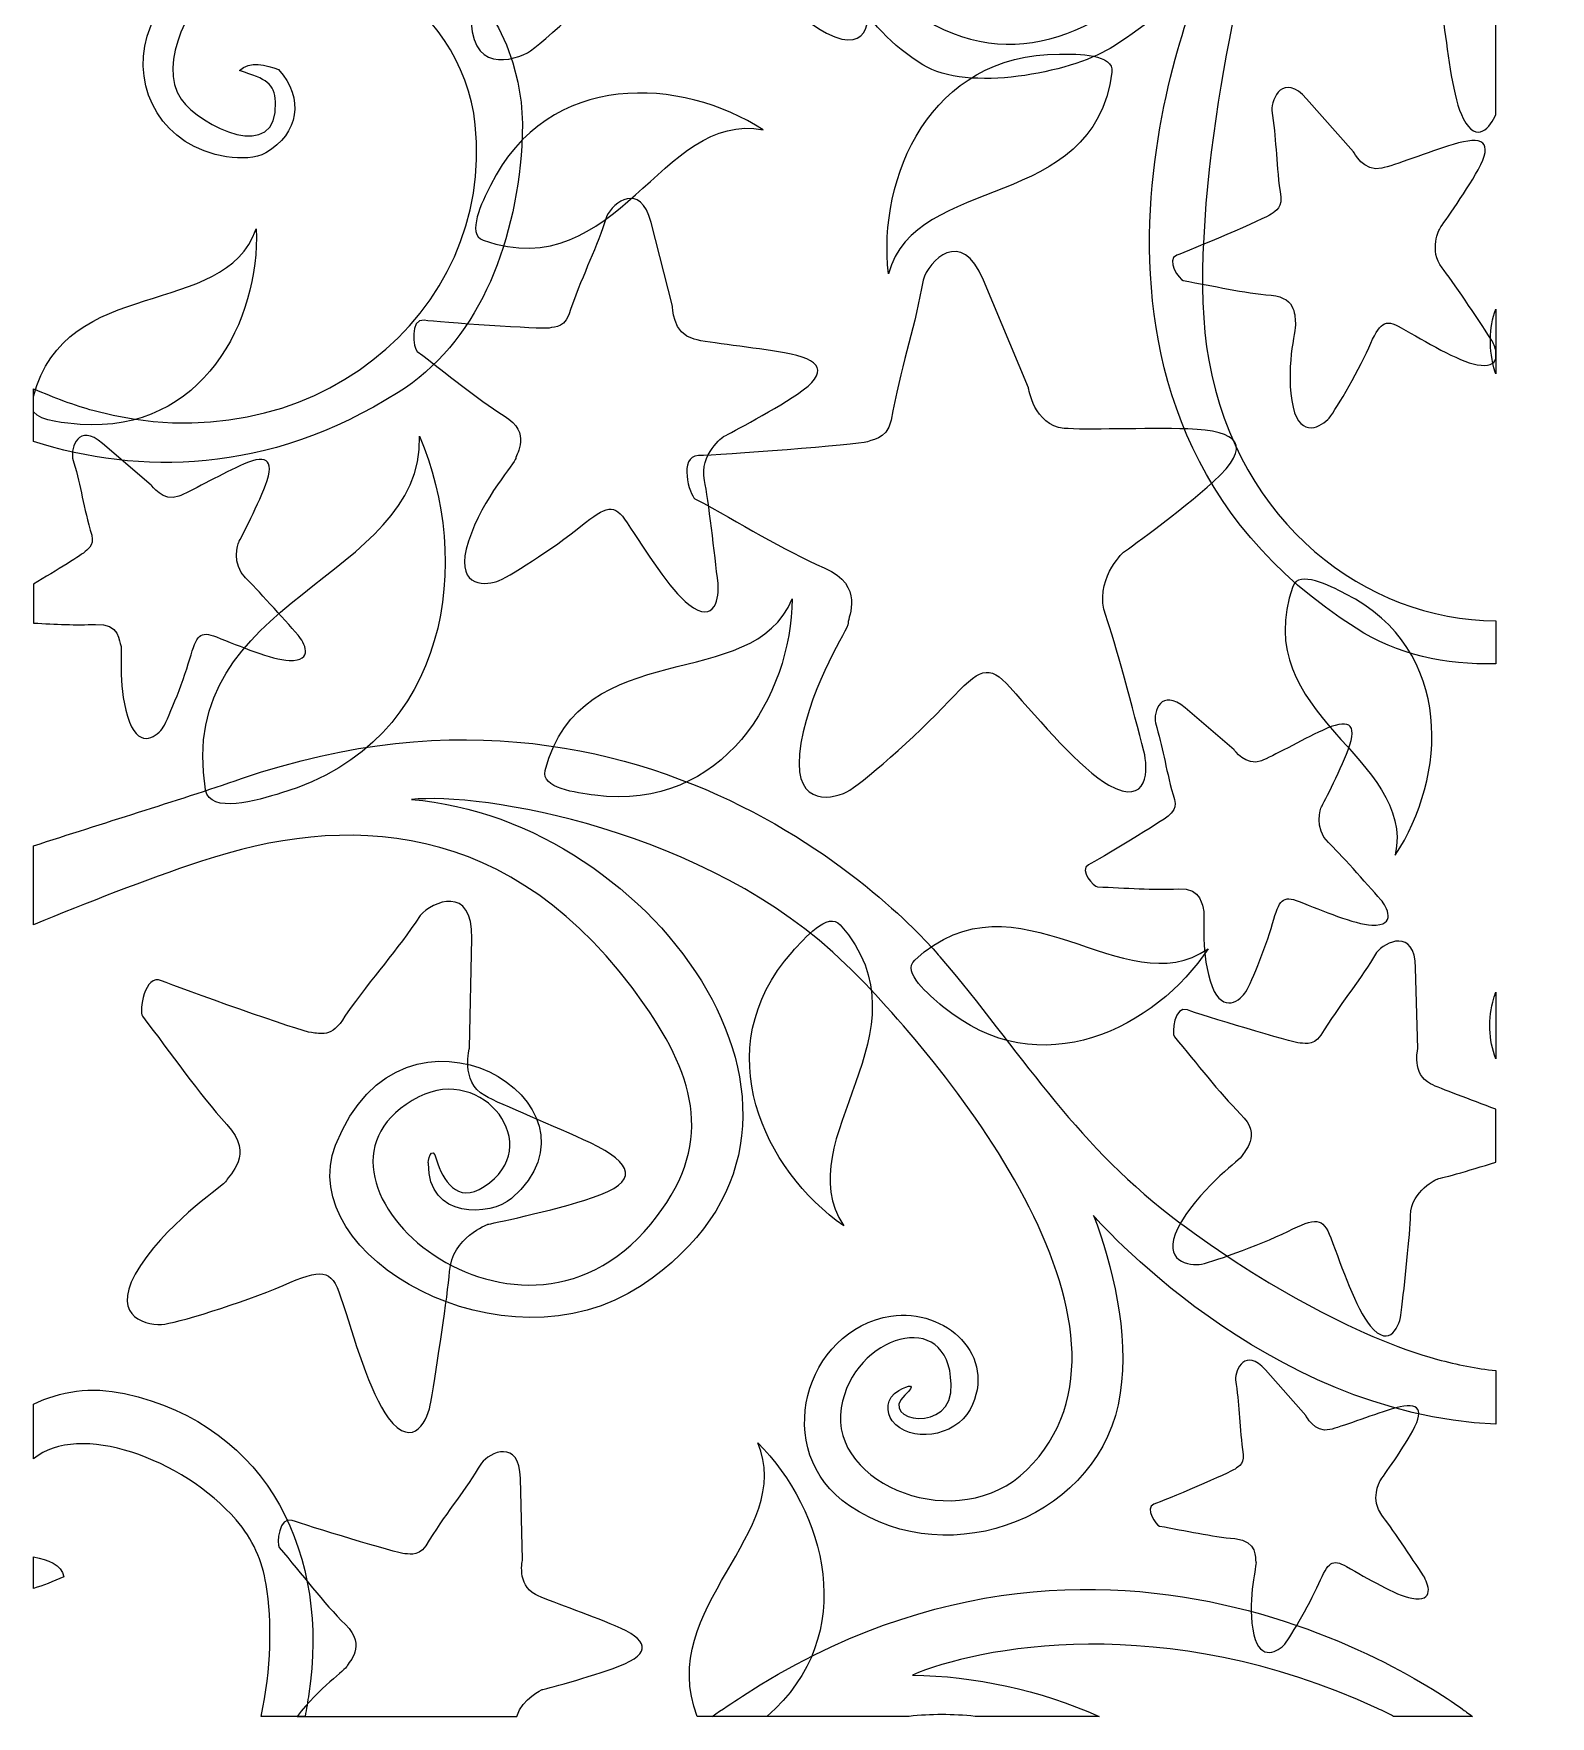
# Model space of a CAD drawing. Header units: centimetres. Extents: x -26.8 to -19, y -8.8 to 8.8.
# Drawn here: x -26.8 to -19.02, y -8.8 to -0.17 of the extents above; entities that cross this region are included whole.
import ezdxf

# ---------------------------------------------------------------- set-up
doc = ezdxf.new("R2010")
doc.units = ezdxf.units.CM
doc.header["$MEASUREMENT"] = 0
doc.layers.add('layer 1', color=7, linetype='Continuous')

msp = doc.modelspace()

# ---------------------------------------------------------------- linework, layer by layer
at = {"layer": 'layer 1', "color": 250}
for points, knots in [([(-23.73783, 8.80339), (-23.71644, 6.95179), (-22.3327, 6.26567), (-21.13373, 5.01452), (-21.13373, 5.01452), (-20.60992, 4.4679), (-20.22818, 3.68593), (-20.82278, 2.64455), (-20.82278, 2.64455), (-21.04981, 2.24693), (-21.31791, 2.00542), (-21.82498, 2.13312), (-21.82498, 2.13312), (-22.60608, 2.32982), (-22.73957, 3.62189), (-21.86783, 3.55321), (-21.86783, 3.55321), (-21.39821, 3.38095), (-21.65747, 2.76314), (-22.01792, 2.98789), (-22.01792, 2.98789), (-22.31316, 3.17197), (-21.64791, 3.4672), (-22.03294, 3.29605), (-22.03294, 3.29605), (-22.29784, 3.1783), (-22.14617, 2.90404), (-22.01216, 2.86765), (-22.01216, 2.86765), (-21.48691, 2.72501), (-21.20346, 3.78418), (-22.14446, 3.67348), (-22.14446, 3.67348), (-22.73997, 3.60342), (-22.71958, 2.37893), (-22.19831, 2.14334), (-22.19831, 2.14334), (-20.80374, 1.51309), (-20.17025, 3.0708), (-20.38533, 4.17769), (-20.38533, 4.17769), (-20.18182, 3.88811), (-19.79894, 2.97938), (-20.08134, 1.80439), (-20.08134, 1.80439), (-20.2494, 1.10515), (-21.13638, -0.60599), (-22.13502, -0.15013), (-22.13502, -0.15013), (-22.57764, 0.05192), (-22.64176, 0.73392), (-22.25597, 0.84636), (-22.25597, 0.84636), (-21.89388, 0.9519), (-21.54556, 0.56919), (-21.90391, 0.39002), (-21.90391, 0.39002), (-22.13721, 0.26285), (-22.23496, 0.65257), (-22.05753, 0.57969), (-22.05753, 0.57969), (-21.97834, 0.54717), (-21.99598, 0.58358), (-22.04935, 0.61708), (-22.04935, 0.61708), (-22.1105, 0.66579), (-22.18021, 0.62574), (-22.20358, 0.58168), (-22.20358, 0.58168), (-22.27165, 0.45335), (-22.1526, 0.28331), (-21.9894, 0.28156), (-21.9894, 0.28156), (-21.91351, 0.28074), (-21.81126, 0.32515), (-21.77775, 0.35575), (-21.77775, 0.35575), (-21.63863, 0.48276), (-21.6178, 0.65236), (-21.73286, 0.79947), (-21.73286, 0.79947), (-21.97429, 1.10817), (-22.62113, 1.02331), (-22.69197, 0.59185), (-22.69197, 0.59185), (-22.75724, 0.19429), (-22.54662, -0.14132), (-22.24068, -0.33163), (-22.24068, -0.33163), (-22.00971, -0.4753), (-21.48914, -0.37382), (-21.27849, -0.24743), (-21.27849, -0.24743), (-21.13841, -0.16339), (-20.94944, -0.00365), (-20.80943, 0.10136), (-20.80943, 0.10136), (-20.80943, 0.10136), (-21.78205, -2.10351), (-20.0177, -3.22222), (-20.0177, -3.22222), (-19.80684, -3.35592), (-19.56014, -3.41105), (-19.30135, -3.40412), (-19.30135, -3.40412), (-19.30135, -3.40412), (-19.30135, -3.1834), (-19.30135, -3.1834), (-19.30135, -3.1834), (-19.96639, -3.1811), (-20.62258, -2.68386), (-20.77334, -1.84707), (-20.77334, -1.84707), (-20.90343, -1.12503), (-20.59647, 0.21762), (-20.52431, 0.37799), (-20.52431, 0.37799), (-20.45214, 0.53835), (-20.15369, 1.03309), (-20.00936, 1.35382), (-20.00936, 1.35382), (-20.00936, 1.35382), (-19.021, 3.33646), (-20.66279, 5.01123), (-20.66279, 5.01123), (-20.96243, 5.31689), (-21.28923, 5.60386), (-21.59406, 5.91657), (-21.59406, 5.91657), (-22.59482, 6.94318), (-23.22102, 7.72771), (-23.21395, 8.80339), (-23.21395, 8.80339), (-23.21395, 8.80339), (-23.73783, 8.80339), (-23.73783, 8.80339)], [0, 0, 0, 0, 0.0285714, 0.0285714, 0.0285714, 0.0285714, 0.0571429, 0.0571429, 0.0571429, 0.0571429, 0.0857143, 0.0857143, 0.0857143, 0.0857143, 0.1142857, 0.1142857, 0.1142857, 0.1142857, 0.1428571, 0.1428571, 0.1428571, 0.1428571, 0.1714286, 0.1714286, 0.1714286, 0.1714286, 0.2, 0.2, 0.2, 0.2, 0.2285714, 0.2285714, 0.2285714, 0.2285714, 0.2571429, 0.2571429, 0.2571429, 0.2571429, 0.2857143, 0.2857143, 0.2857143, 0.2857143, 0.3142857, 0.3142857, 0.3142857, 0.3142857, 0.3428571, 0.3428571, 0.3428571, 0.3428571, 0.3714286, 0.3714286, 0.3714286, 0.3714286, 0.4, 0.4, 0.4, 0.4, 0.4285714, 0.4285714, 0.4285714, 0.4285714, 0.4571429, 0.4571429, 0.4571429, 0.4571429, 0.4857143, 0.4857143, 0.4857143, 0.4857143, 0.5142857, 0.5142857, 0.5142857, 0.5142857, 0.5428571, 0.5428571, 0.5428571, 0.5428571, 0.5714286, 0.5714286, 0.5714286, 0.5714286, 0.6, 0.6, 0.6, 0.6, 0.6285714, 0.6285714, 0.6285714, 0.6285714, 0.6571429, 0.6571429, 0.6571429, 0.6571429, 0.6857143, 0.6857143, 0.6857143, 0.6857143, 0.7142857, 0.7142857, 0.7142857, 0.7142857, 0.7428571, 0.7428571, 0.7428571, 0.7428571, 0.7714286, 0.7714286, 0.7714286, 0.7714286, 0.8, 0.8, 0.8, 0.8, 0.8285714, 0.8285714, 0.8285714, 0.8285714, 0.8571429, 0.8571429, 0.8571429, 0.8571429, 0.8857143, 0.8857143, 0.8857143, 0.8857143, 0.9142857, 0.9142857, 0.9142857, 0.9142857, 0.9428571, 0.9428571, 0.9428571, 0.9428571, 1, 1, 1, 1]), ([(-22.7345, -0.16983), (-22.90513, -0.08336), (-23.15002, 0.18864), (-23.3367, 0.37999), (-23.3367, 0.37999), (-23.46948, 0.51608), (-23.51962, 0.48657), (-23.69257, 0.28483), (-23.69257, 0.28483), (-23.87265, 0.07476), (-24.19841, -0.23228), (-24.2691, -0.26977), (-24.2691, -0.26977), (-24.37431, -0.32557), (-24.59995, -0.36468), (-24.55063, 0.00394), (-24.55063, 0.00394), (-24.50132, 0.37255), (-24.29752, 0.68364), (-24.30147, 0.72028), (-24.30147, 0.72028), (-24.30541, 0.75693), (-24.20833, 0.94133), (-24.45422, 1.0375), (-24.45422, 1.0375), (-24.70012, 1.13367), (-24.95907, 1.28067), (-25.22875, 1.41387), (-25.22875, 1.41387), (-25.26179, 1.43019), (-25.33697, 1.66173), (-25.21891, 1.66702), (-25.21891, 1.66702), (-25.10085, 1.67231), (-24.28072, 1.76795), (-24.23099, 1.78813), (-24.23099, 1.78813), (-24.18126, 1.80831), (-24.09984, 1.80965), (-24.08787, 1.97406), (-24.08787, 1.97406), (-24.03951, 2.28263), (-23.9761, 2.47941), (-23.94202, 2.74913), (-23.94202, 2.74913), (-23.91307, 2.86096), (-23.73082, 3.07111), (-23.5869, 2.76199), (-23.5869, 2.76199), (-23.5869, 2.76199), (-23.29762, 2.14064), (-23.29762, 2.14064), (-23.29762, 2.14064), (-23.29762, 2.14064), (-23.2593, 1.92232), (-23.08024, 1.91193), (-23.08024, 1.91193), (-22.96273, 1.90511), (-22.59798, 1.93539), (-22.35389, 1.9374), (-22.35389, 1.9374), (-22.05414, 1.93986), (-21.96628, 1.85641), (-22.19066, 1.63512), (-22.19066, 1.63512), (-22.37635, 1.45197), (-22.70662, 1.19585), (-22.70662, 1.19585), (-22.70662, 1.19585), (-22.70662, 1.19585), (-22.87331, 1.02222), (-22.79259, 0.8233), (-22.79259, 0.8233), (-22.73458, 0.68032), (-22.60513, 0.26117), (-22.53691, 0.03671), (-22.53691, 0.03671), (-22.50711, -0.06135), (-22.4943, -0.29154), (-22.7345, -0.16983)], [0, 0, 0, 0, 0.047619, 0.047619, 0.047619, 0.047619, 0.0952381, 0.0952381, 0.0952381, 0.0952381, 0.1428571, 0.1428571, 0.1428571, 0.1428571, 0.1904762, 0.1904762, 0.1904762, 0.1904762, 0.2380952, 0.2380952, 0.2380952, 0.2380952, 0.2857143, 0.2857143, 0.2857143, 0.2857143, 0.3333333, 0.3333333, 0.3333333, 0.3333333, 0.3809524, 0.3809524, 0.3809524, 0.3809524, 0.4285714, 0.4285714, 0.4285714, 0.4285714, 0.4761905, 0.4761905, 0.4761905, 0.4761905, 0.5238095, 0.5238095, 0.5238095, 0.5238095, 0.5714286, 0.5714286, 0.5714286, 0.5714286, 0.6190476, 0.6190476, 0.6190476, 0.6190476, 0.6666667, 0.6666667, 0.6666667, 0.6666667, 0.7142857, 0.7142857, 0.7142857, 0.7142857, 0.7619048, 0.7619048, 0.7619048, 0.7619048, 0.8095238, 0.8095238, 0.8095238, 0.8095238, 0.8571429, 0.8571429, 0.8571429, 0.8571429, 0.9047619, 0.9047619, 0.9047619, 0.9047619, 1, 1, 1, 1]), ([(-19.468, -0.60763), (-19.52098, -0.50453), (-19.54442, -0.28399), (-19.56797, -0.12373), (-19.56797, -0.12373), (-19.58473, -0.00974), (-19.61982, -0.00639), (-19.77642, -0.04388), (-19.77642, -0.04388), (-19.93947, -0.08291), (-20.20849, -0.11773), (-20.2565, -0.11099), (-20.2565, -0.11099), (-20.32797, -0.10096), (-20.45259, -0.03991), (-20.29732, 0.12342), (-20.29732, 0.12342), (-20.14205, 0.28675), (-19.93144, 0.36692), (-19.92034, 0.3863), (-19.92034, 0.3863), (-19.90924, 0.40568), (-19.79604, 0.46164), (-19.88249, 0.59626), (-19.88249, 0.59626), (-19.96895, 0.73089), (-20.04373, 0.8951), (-20.12869, 1.05634), (-20.12869, 1.05634), (-20.13909, 1.0761), (-20.09365, 1.21644), (-20.03384, 1.17705), (-20.03384, 1.17705), (-19.97403, 1.13767), (-19.53762, 0.89297), (-19.50605, 0.88519), (-19.50605, 0.88519), (-19.47447, 0.8774), (-19.43405, 0.84911), (-19.36971, 0.92553), (-19.36971, 0.92553), (-19.34598, 0.94939), (-19.32328, 0.97134), (-19.30135, 0.992), (-19.30135, 0.992), (-19.30135, 0.992), (-19.30135, -0.58647), (-19.30135, -0.58647), (-19.30135, -0.58647), (-19.32598, -0.64713), (-19.39743, -0.74497), (-19.468, -0.60763)], [0, 0, 0, 0, 0.0714286, 0.0714286, 0.0714286, 0.0714286, 0.1428571, 0.1428571, 0.1428571, 0.1428571, 0.2142857, 0.2142857, 0.2142857, 0.2142857, 0.2857143, 0.2857143, 0.2857143, 0.2857143, 0.3571429, 0.3571429, 0.3571429, 0.3571429, 0.4285714, 0.4285714, 0.4285714, 0.4285714, 0.5, 0.5, 0.5, 0.5, 0.5714286, 0.5714286, 0.5714286, 0.5714286, 0.6428571, 0.6428571, 0.6428571, 0.6428571, 0.7142857, 0.7142857, 0.7142857, 0.7142857, 0.7857143, 0.7857143, 0.7857143, 0.7857143, 0.8571429, 0.8571429, 0.8571429, 0.8571429, 1, 1, 1, 1]), ([(-26.80176, -2.26467), (-26.25866, -2.43353), (-25.60926, -2.43913), (-24.93111, -2.01225), (-24.93111, -2.01225), (-24.53304, -1.76168), (-24.33216, -1.27647), (-24.29706, -0.7474), (-24.29706, -0.7474), (-24.21425, 0.5008), (-25.9108, 0.85803), (-26.21877, -0.18501), (-26.21877, -0.18501), (-26.29971, -0.45914), (-26.13877, -0.75458), (-25.81165, -0.80321), (-25.81165, -0.80321), (-25.73534, -0.81456), (-25.66402, -0.81356), (-25.6112, -0.78311), (-25.6112, -0.78311), (-25.44075, -0.68484), (-25.4128, -0.50378), (-25.545, -0.35633), (-25.545, -0.35633), (-25.60727, -0.33354), (-25.6948, -0.30935), (-25.74579, -0.36162), (-25.74579, -0.36162), (-25.60554, -0.40611), (-25.5669, -0.42585), (-25.56147, -0.52191), (-25.56147, -0.52191), (-25.54326, -0.84424), (-25.94704, -0.64873), (-26.04486, -0.5081), (-26.04486, -0.5081), (-26.17213, -0.32514), (-25.99474, 0.01273), (-25.82253, 0.12325), (-25.82253, 0.12325), (-25.31719, 0.44755), (-24.60213, -0.00429), (-24.53591, -0.63967), (-24.53591, -0.63967), (-24.43572, -1.60098), (-25.38422, -2.40699), (-26.49751, -2.1041), (-26.49751, -2.1041), (-26.59321, -2.07806), (-26.69575, -2.03987), (-26.80176, -1.99308), (-26.80176, -1.99308), (-26.80176, -1.99308), (-26.80176, -2.26467), (-26.80176, -2.26467)], [0, 0, 0, 0, 0.0666667, 0.0666667, 0.0666667, 0.0666667, 0.1333333, 0.1333333, 0.1333333, 0.1333333, 0.2, 0.2, 0.2, 0.2, 0.2666667, 0.2666667, 0.2666667, 0.2666667, 0.3333333, 0.3333333, 0.3333333, 0.3333333, 0.4, 0.4, 0.4, 0.4, 0.4666667, 0.4666667, 0.4666667, 0.4666667, 0.5333333, 0.5333333, 0.5333333, 0.5333333, 0.6, 0.6, 0.6, 0.6, 0.6666667, 0.6666667, 0.6666667, 0.6666667, 0.7333333, 0.7333333, 0.7333333, 0.7333333, 0.8, 0.8, 0.8, 0.8, 0.8666667, 0.8666667, 0.8666667, 0.8666667, 1, 1, 1, 1]), ([(-21.53844, -0.27656), (-22.20606, -0.27599), (-22.47288, -0.91237), (-22.41654, -1.40365), (-22.41654, -1.40365), (-22.27608, -0.88648), (-21.36404, -1.09496), (-21.27008, -0.36949), (-21.27008, -0.36949), (-21.25807, -0.27684), (-21.44368, -0.27664), (-21.53844, -0.27656)], [0, 0, 0, 0, 0.25, 0.25, 0.25, 0.25, 0.5, 0.5, 0.5, 0.5, 1, 1, 1, 1]), ([(-24.45877, -0.95037), (-24.16208, -0.35231), (-23.47345, -0.39668), (-23.05863, -0.66583), (-23.05863, -0.66583), (-23.58425, -0.56138), (-23.80357, -1.47087), (-24.49503, -1.23205), (-24.49503, -1.23205), (-24.58333, -1.20156), (-24.50088, -1.03527), (-24.45877, -0.95037)], [0, 0, 0, 0, 0.25, 0.25, 0.25, 0.25, 0.5, 0.5, 0.5, 0.5, 1, 1, 1, 1]), ([(-19.39713, -1.87027), (-19.49696, -1.85189), (-19.66244, -1.75022), (-19.78618, -1.68087), (-19.78618, -1.68087), (-19.87419, -1.63154), (-19.89528, -1.65408), (-19.95301, -1.78273), (-19.95301, -1.78273), (-20.01312, -1.91668), (-20.13282, -2.12186), (-20.16317, -2.15156), (-20.16317, -2.15156), (-20.20833, -2.19576), (-20.3173, -2.24954), (-20.34755, -2.05453), (-20.34755, -2.05453), (-20.3778, -1.85952), (-20.32079, -1.67059), (-20.3283, -1.65253), (-20.3283, -1.65253), (-20.33581, -1.63447), (-20.31408, -1.52604), (-20.45367, -1.51402), (-20.45367, -1.51402), (-20.59326, -1.50199), (-20.74713, -1.46606), (-20.90438, -1.43876), (-20.90438, -1.43876), (-20.92364, -1.43541), (-20.99667, -1.32886), (-20.93738, -1.30844), (-20.93738, -1.30844), (-20.87809, -1.28802), (-20.47504, -1.1162), (-20.45276, -1.09847), (-20.45276, -1.09847), (-20.43048, -1.08073), (-20.38925, -1.06782), (-20.40784, -0.98235), (-20.40784, -0.98235), (-20.42956, -0.81804), (-20.42683, -0.70837), (-20.44998, -0.56597), (-20.44998, -0.56597), (-20.45204, -0.50471), (-20.39084, -0.37039), (-20.27118, -0.50611), (-20.27118, -0.50611), (-20.27118, -0.50611), (-20.03065, -0.77891), (-20.03065, -0.77891), (-20.03065, -0.77891), (-20.03065, -0.77891), (-19.97837, -0.88427), (-19.88568, -0.86267), (-19.88568, -0.86267), (-19.82485, -0.8485), (-19.64375, -0.77832), (-19.51982, -0.74065), (-19.51982, -0.74065), (-19.36764, -0.69439), (-19.31039, -0.72367), (-19.39136, -0.86999), (-19.39136, -0.86999), (-19.45837, -0.99108), (-19.58801, -1.17102), (-19.58801, -1.17102), (-19.58801, -1.17102), (-19.58801, -1.17102), (-19.64677, -1.28442), (-19.57582, -1.37354), (-19.57582, -1.37354), (-19.52483, -1.4376), (-19.39601, -1.63149), (-19.32758, -1.73549), (-19.32758, -1.73549), (-19.31777, -1.7504), (-19.30676, -1.77282), (-19.30135, -1.7953), (-19.30135, -1.7953), (-19.30135, -1.7953), (-19.30135, -1.84234), (-19.30135, -1.84234), (-19.30135, -1.84234), (-19.31002, -1.86652), (-19.33687, -1.88137), (-19.39713, -1.87027)], [0, 0, 0, 0, 0.0434783, 0.0434783, 0.0434783, 0.0434783, 0.0869565, 0.0869565, 0.0869565, 0.0869565, 0.1304348, 0.1304348, 0.1304348, 0.1304348, 0.173913, 0.173913, 0.173913, 0.173913, 0.2173913, 0.2173913, 0.2173913, 0.2173913, 0.2608696, 0.2608696, 0.2608696, 0.2608696, 0.3043478, 0.3043478, 0.3043478, 0.3043478, 0.3478261, 0.3478261, 0.3478261, 0.3478261, 0.3913043, 0.3913043, 0.3913043, 0.3913043, 0.4347826, 0.4347826, 0.4347826, 0.4347826, 0.4782609, 0.4782609, 0.4782609, 0.4782609, 0.5217391, 0.5217391, 0.5217391, 0.5217391, 0.5652174, 0.5652174, 0.5652174, 0.5652174, 0.6086957, 0.6086957, 0.6086957, 0.6086957, 0.6521739, 0.6521739, 0.6521739, 0.6521739, 0.6956522, 0.6956522, 0.6956522, 0.6956522, 0.7391304, 0.7391304, 0.7391304, 0.7391304, 0.7826087, 0.7826087, 0.7826087, 0.7826087, 0.826087, 0.826087, 0.826087, 0.826087, 0.8695652, 0.8695652, 0.8695652, 0.8695652, 0.9130435, 0.9130435, 0.9130435, 0.9130435, 1, 1, 1, 1]), ([(-23.44065, -3.10029), (-23.53859, -3.02531), (-23.66168, -2.82393), (-23.7574, -2.68057), (-23.7574, -2.68057), (-23.82548, -2.57861), (-23.86075, -2.59138), (-23.99423, -2.69883), (-23.99423, -2.69883), (-24.13322, -2.8107), (-24.37602, -2.96683), (-24.42526, -2.98224), (-24.42526, -2.98224), (-24.49855, -3.00518), (-24.64621, -3.0033), (-24.57138, -2.77546), (-24.57138, -2.77546), (-24.49654, -2.54762), (-24.33058, -2.37451), (-24.32875, -2.35081), (-24.32875, -2.35081), (-24.32692, -2.32711), (-24.24358, -2.2217), (-24.38809, -2.13167), (-24.38809, -2.13167), (-24.5326, -2.04164), (-24.67937, -1.91784), (-24.83457, -1.80153), (-24.83457, -1.80153), (-24.85359, -1.78728), (-24.87388, -1.63161), (-24.79841, -1.64222), (-24.79841, -1.64222), (-24.72295, -1.65282), (-24.19175, -1.68914), (-24.15784, -1.68222), (-24.15784, -1.68222), (-24.12394, -1.67531), (-24.07217, -1.68408), (-24.04514, -1.58128), (-24.04514, -1.58128), (-23.97801, -1.39139), (-23.91455, -1.27415), (-23.86107, -1.10719), (-23.86107, -1.10719), (-23.8295, -1.03972), (-23.68912, -0.92805), (-23.63443, -1.14102), (-23.63443, -1.14102), (-23.63443, -1.14102), (-23.5245, -1.5691), (-23.5245, -1.5691), (-23.5245, -1.5691), (-23.5245, -1.5691), (-23.52602, -1.71202), (-23.41374, -1.73977), (-23.41374, -1.73977), (-23.34005, -1.75798), (-23.10525, -1.78191), (-22.95029, -1.80949), (-22.95029, -1.80949), (-22.75998, -1.84336), (-22.71415, -1.90664), (-22.88254, -2.0204), (-22.88254, -2.0204), (-23.02191, -2.11455), (-23.26154, -2.23786), (-23.26154, -2.23786), (-23.26154, -2.23786), (-23.26154, -2.23786), (-23.38773, -2.32823), (-23.36008, -2.46387), (-23.36008, -2.46387), (-23.3402, -2.56136), (-23.30769, -2.84237), (-23.29098, -2.99272), (-23.29098, -2.99272), (-23.28368, -3.05841), (-23.30277, -3.20584), (-23.44065, -3.10029)], [0, 0, 0, 0, 0.047619, 0.047619, 0.047619, 0.047619, 0.0952381, 0.0952381, 0.0952381, 0.0952381, 0.1428571, 0.1428571, 0.1428571, 0.1428571, 0.1904762, 0.1904762, 0.1904762, 0.1904762, 0.2380952, 0.2380952, 0.2380952, 0.2380952, 0.2857143, 0.2857143, 0.2857143, 0.2857143, 0.3333333, 0.3333333, 0.3333333, 0.3333333, 0.3809524, 0.3809524, 0.3809524, 0.3809524, 0.4285714, 0.4285714, 0.4285714, 0.4285714, 0.4761905, 0.4761905, 0.4761905, 0.4761905, 0.5238095, 0.5238095, 0.5238095, 0.5238095, 0.5714286, 0.5714286, 0.5714286, 0.5714286, 0.6190476, 0.6190476, 0.6190476, 0.6190476, 0.6666667, 0.6666667, 0.6666667, 0.6666667, 0.7142857, 0.7142857, 0.7142857, 0.7142857, 0.7619048, 0.7619048, 0.7619048, 0.7619048, 0.8095238, 0.8095238, 0.8095238, 0.8095238, 0.8571429, 0.8571429, 0.8571429, 0.8571429, 0.9047619, 0.9047619, 0.9047619, 0.9047619, 1, 1, 1, 1]), ([(-26.56352, -2.17596), (-25.93429, -2.22148), (-25.63991, -1.63962), (-25.65991, -1.17277), (-25.65991, -1.17277), (-25.82405, -1.6419), (-26.64154, -1.40223), (-26.80176, -2.03364), (-26.80176, -2.03364), (-26.80176, -2.03364), (-26.80176, -2.11141), (-26.80176, -2.11141), (-26.80176, -2.11141), (-26.76552, -2.16132), (-26.63619, -2.1707), (-26.56352, -2.17596)], [0, 0, 0, 0, 0.2, 0.2, 0.2, 0.2, 0.4, 0.4, 0.4, 0.4, 0.6, 0.6, 0.6, 0.6, 1, 1, 1, 1]), ([(-21.2857, -4.02645), (-21.43172, -3.94505), (-21.63618, -3.69904), (-21.79259, -3.52549), (-21.79259, -3.52549), (-21.90384, -3.40206), (-21.94865, -3.42609), (-22.10665, -3.5963), (-22.10665, -3.5963), (-22.27118, -3.77352), (-22.56627, -4.03039), (-22.6293, -4.06069), (-22.6293, -4.06069), (-22.72311, -4.10579), (-22.92151, -4.13214), (-22.8657, -3.81194), (-22.8657, -3.81194), (-22.8099, -3.49174), (-22.62117, -3.22711), (-22.62335, -3.19497), (-22.62335, -3.19497), (-22.62553, -3.16283), (-22.53437, -3.00516), (-22.74579, -2.91267), (-22.74579, -2.91267), (-22.9572, -2.82019), (-23.17826, -2.68286), (-23.40916, -2.55722), (-23.40916, -2.55722), (-23.43745, -2.54183), (-23.4951, -2.33703), (-23.39182, -2.33649), (-23.39182, -2.33649), (-23.28853, -2.33595), (-22.56902, -2.28077), (-22.52489, -2.26487), (-22.52489, -2.26487), (-22.48077, -2.24897), (-22.40962, -2.25061), (-22.39349, -2.10745), (-22.39349, -2.10745), (-22.34059, -1.83965), (-22.27841, -1.67), (-22.23932, -1.43563), (-22.23932, -1.43563), (-22.21018, -1.33897), (-22.04376, -1.16174), (-21.92876, -1.43667), (-21.92876, -1.43667), (-21.92876, -1.43667), (-21.69761, -1.98929), (-21.69761, -1.98929), (-21.69761, -1.98929), (-21.69761, -1.98929), (-21.6717, -2.18126), (-21.51568, -2.19653), (-21.51568, -2.19653), (-21.4133, -2.20654), (-21.09371, -2.19271), (-20.88049, -2.1994), (-20.88049, -2.1994), (-20.61864, -2.2076), (-20.54479, -2.28352), (-20.74839, -2.46901), (-20.74839, -2.46901), (-20.91688, -2.62253), (-21.21415, -2.83478), (-21.21415, -2.83478), (-21.21415, -2.83478), (-21.21415, -2.83478), (-21.36572, -2.98066), (-21.3021, -3.15716), (-21.3021, -3.15716), (-21.25638, -3.28402), (-21.15783, -3.65454), (-21.10601, -3.85292), (-21.10601, -3.85292), (-21.08337, -3.93958), (-21.08014, -4.14105), (-21.2857, -4.02645)], [0, 0, 0, 0, 0.047619, 0.047619, 0.047619, 0.047619, 0.0952381, 0.0952381, 0.0952381, 0.0952381, 0.1428571, 0.1428571, 0.1428571, 0.1428571, 0.1904762, 0.1904762, 0.1904762, 0.1904762, 0.2380952, 0.2380952, 0.2380952, 0.2380952, 0.2857143, 0.2857143, 0.2857143, 0.2857143, 0.3333333, 0.3333333, 0.3333333, 0.3333333, 0.3809524, 0.3809524, 0.3809524, 0.3809524, 0.4285714, 0.4285714, 0.4285714, 0.4285714, 0.4761905, 0.4761905, 0.4761905, 0.4761905, 0.5238095, 0.5238095, 0.5238095, 0.5238095, 0.5714286, 0.5714286, 0.5714286, 0.5714286, 0.6190476, 0.6190476, 0.6190476, 0.6190476, 0.6666667, 0.6666667, 0.6666667, 0.6666667, 0.7142857, 0.7142857, 0.7142857, 0.7142857, 0.7619048, 0.7619048, 0.7619048, 0.7619048, 0.8095238, 0.8095238, 0.8095238, 0.8095238, 0.8571429, 0.8571429, 0.8571429, 0.8571429, 0.9047619, 0.9047619, 0.9047619, 0.9047619, 1, 1, 1, 1]), ([(-19.30135, -1.5854), (-19.33516, -1.68078), (-19.33955, -1.79128), (-19.30399, -1.90779), (-19.30399, -1.90779), (-19.30399, -1.90779), (-19.30135, -1.91625), (-19.30135, -1.91625), (-19.30135, -1.91625), (-19.30135, -1.91625), (-19.30135, -1.5854), (-19.30135, -1.5854)], [0, 0, 0, 0, 0.25, 0.25, 0.25, 0.25, 0.5, 0.5, 0.5, 0.5, 1, 1, 1, 1]), ([(-25.49064, -3.38715), (-25.58261, -3.38335), (-25.74411, -3.31313), (-25.86403, -3.26662), (-25.86403, -3.26662), (-25.94933, -3.23353), (-25.96539, -3.25646), (-26.00085, -3.37931), (-26.00085, -3.37931), (-26.03776, -3.50722), (-26.11911, -3.70667), (-26.14257, -3.73719), (-26.14257, -3.73719), (-26.1775, -3.78262), (-26.26849, -3.84478), (-26.32046, -3.67355), (-26.32046, -3.67355), (-26.37244, -3.50232), (-26.34531, -3.32544), (-26.35435, -3.31018), (-26.35435, -3.31018), (-26.36339, -3.29493), (-26.35769, -3.19482), (-26.48454, -3.20179), (-26.48454, -3.20179), (-26.5829, -3.20719), (-26.69081, -3.20078), (-26.80176, -3.19554), (-26.80176, -3.19554), (-26.80176, -3.19554), (-26.80176, -2.99534), (-26.80176, -2.99534), (-26.80176, -2.99534), (-26.68756, -2.92679), (-26.54782, -2.84044), (-26.53662, -2.82859), (-26.53662, -2.82859), (-26.51887, -2.80983), (-26.4835, -2.79299), (-26.51107, -2.71863), (-26.51107, -2.71863), (-26.55148, -2.57387), (-26.56299, -2.47507), (-26.6019, -2.35017), (-26.6019, -2.35017), (-26.61155, -2.29543), (-26.5737, -2.16705), (-26.44899, -2.27367), (-26.44899, -2.27367), (-26.44899, -2.27367), (-26.19833, -2.48797), (-26.19833, -2.48797), (-26.19833, -2.48797), (-26.19833, -2.48797), (-26.13798, -2.5759), (-26.05751, -2.54472), (-26.05751, -2.54472), (-26.0047, -2.52425), (-25.85104, -2.43819), (-25.74458, -2.3886), (-25.74458, -2.3886), (-25.61384, -2.32769), (-25.55871, -2.34669), (-25.61278, -2.48836), (-25.61278, -2.48836), (-25.65753, -2.60561), (-25.75101, -2.78366), (-25.75101, -2.78366), (-25.75101, -2.78366), (-25.75101, -2.78366), (-25.78933, -2.89295), (-25.71429, -2.96393), (-25.71429, -2.96393), (-25.66036, -3.01495), (-25.52002, -3.17263), (-25.44536, -3.25728), (-25.44536, -3.25728), (-25.41274, -3.29427), (-25.36118, -3.3925), (-25.49064, -3.38715)], [0, 0, 0, 0, 0.047619, 0.047619, 0.047619, 0.047619, 0.0952381, 0.0952381, 0.0952381, 0.0952381, 0.1428571, 0.1428571, 0.1428571, 0.1428571, 0.1904762, 0.1904762, 0.1904762, 0.1904762, 0.2380952, 0.2380952, 0.2380952, 0.2380952, 0.2857143, 0.2857143, 0.2857143, 0.2857143, 0.3333333, 0.3333333, 0.3333333, 0.3333333, 0.3809524, 0.3809524, 0.3809524, 0.3809524, 0.4285714, 0.4285714, 0.4285714, 0.4285714, 0.4761905, 0.4761905, 0.4761905, 0.4761905, 0.5238095, 0.5238095, 0.5238095, 0.5238095, 0.5714286, 0.5714286, 0.5714286, 0.5714286, 0.6190476, 0.6190476, 0.6190476, 0.6190476, 0.6666667, 0.6666667, 0.6666667, 0.6666667, 0.7142857, 0.7142857, 0.7142857, 0.7142857, 0.7619048, 0.7619048, 0.7619048, 0.7619048, 0.8095238, 0.8095238, 0.8095238, 0.8095238, 0.8571429, 0.8571429, 0.8571429, 0.8571429, 0.9047619, 0.9047619, 0.9047619, 0.9047619, 1, 1, 1, 1]), ([(-25.52988, -4.06675), (-24.6522, -3.80297), (-24.55367, -2.86083), (-24.82238, -2.23746), (-24.82238, -2.23746), (-24.80207, -2.97284), (-26.08338, -3.06021), (-25.91942, -4.05095), (-25.91942, -4.05095), (-25.89849, -4.17748), (-25.65447, -4.10419), (-25.52988, -4.06675)], [0, 0, 0, 0, 0.25, 0.25, 0.25, 0.25, 0.5, 0.5, 0.5, 0.5, 1, 1, 1, 1]), ([(-20.07286, -3.04469), (-19.50496, -3.33463), (-19.55492, -3.99181), (-19.81654, -4.38502), (-19.81654, -4.38502), (-19.71099, -3.88418), (-20.57717, -3.66469), (-20.34147, -3.00696), (-20.34147, -3.00696), (-20.31138, -2.92296), (-20.15348, -3.00353), (-20.07286, -3.04469)], [0, 0, 0, 0, 0.25, 0.25, 0.25, 0.25, 0.5, 0.5, 0.5, 0.5, 1, 1, 1, 1]), ([(-23.92346, -4.07802), (-23.26126, -4.16288), (-22.91622, -3.56528), (-22.91008, -3.07083), (-22.91008, -3.07083), (-23.11472, -3.56612), (-23.99313, -3.24415), (-24.17795, -3.95196), (-24.17795, -3.95196), (-24.20155, -4.04234), (-24.01746, -4.06597), (-23.92346, -4.07802)], [0, 0, 0, 0, 0.25, 0.25, 0.25, 0.25, 0.5, 0.5, 0.5, 0.5, 1, 1, 1, 1]), ([(-26.80176, -4.74257), (-26.52554, -4.62906), (-26.24048, -4.51622), (-25.94112, -4.41695), (-25.94112, -4.41695), (-25.22253, -4.17864), (-24.35239, -4.16972), (-23.6673, -5.15392), (-23.6673, -5.15392), (-23.40571, -5.52971), (-23.30274, -5.87554), (-23.63582, -6.27864), (-23.63582, -6.27864), (-24.33754, -7.12784), (-25.58032, -6.01546), (-24.82602, -5.6259), (-24.82602, -5.6259), (-24.49703, -5.45599), (-24.16919, -5.88005), (-24.49062, -6.08579), (-24.49062, -6.08579), (-24.63255, -6.17665), (-24.70127, -6.05279), (-24.73562, -5.94878), (-24.73562, -5.94878), (-24.75909, -5.85638), (-24.7842, -5.9671), (-24.77537, -5.96701), (-24.77537, -5.96701), (-24.78279, -6.2568), (-24.45538, -6.23775), (-24.35047, -6.14677), (-24.35047, -6.14677), (-23.79374, -5.66391), (-24.90897, -4.98948), (-25.25249, -5.8725), (-25.25249, -5.8725), (-25.4743, -6.44266), (-24.38423, -7.05766), (-23.68529, -6.59394), (-23.68529, -6.59394), (-22.45832, -5.7799), (-23.62021, -4.19627), (-24.86399, -4.10045), (-24.86399, -4.10045), (-24.51508, -4.06229), (-23.34923, -4.24682), (-22.63275, -4.9474), (-22.63275, -4.9474), (-22.16158, -5.4081), (-20.97587, -6.81485), (-21.707, -7.53917), (-21.707, -7.53917), (-22.05265, -7.8816), (-22.72299, -7.61715), (-22.65886, -7.22046), (-22.65886, -7.22046), (-22.59867, -6.84813), (-22.10346, -6.69792), (-22.09555, -7.0985), (-22.09555, -7.0985), (-22.08089, -7.3638), (-22.47482, -7.28471), (-22.33281, -7.15577), (-22.33281, -7.15577), (-22.26944, -7.09822), (-22.30989, -7.09852), (-22.36307, -7.13233), (-22.36307, -7.13233), (-22.43332, -7.16663), (-22.42708, -7.24678), (-22.39733, -7.28681), (-22.39733, -7.28681), (-22.31067, -7.4034), (-22.07462, -7.37247), (-21.99808, -7.22832), (-21.99808, -7.22832), (-21.85289, -6.95486), (-22.12255, -6.70765), (-22.40394, -6.75007), (-22.40394, -6.75007), (-22.84265, -6.8162), (-23.03007, -7.44305), (-22.61625, -7.7235), (-22.61625, -7.7235), (-22.09743, -8.07512), (-21.31916, -7.77932), (-21.22724, -7.14581), (-21.22724, -7.14581), (-21.18236, -6.83652), (-21.26718, -6.48734), (-21.36483, -6.23405), (-21.36483, -6.23405), (-21.36483, -6.23405), (-20.48469, -7.2548), (-19.30135, -7.30405), (-19.30135, -7.30405), (-19.30135, -7.30405), (-19.30135, -7.02924), (-19.30135, -7.02924), (-19.30135, -7.02924), (-19.39944, -7.01833), (-19.49946, -6.99951), (-19.60078, -6.97194), (-19.60078, -6.97194), (-20.01527, -6.85917), (-20.55686, -6.55289), (-20.96663, -6.23651), (-20.96663, -6.23651), (-21.47909, -5.84085), (-21.73644, -5.39707), (-22.15232, -4.90736), (-22.15232, -4.90736), (-22.15232, -4.90736), (-23.51837, -3.22961), (-25.73591, -3.99305), (-25.73591, -3.99305), (-26.07788, -4.11078), (-26.44638, -4.22154), (-26.80176, -4.33811), (-26.80176, -4.33811), (-26.80176, -4.33811), (-26.80176, -4.74257), (-26.80176, -4.74257)], [0, 0, 0, 0, 0.03125, 0.03125, 0.03125, 0.03125, 0.0625, 0.0625, 0.0625, 0.0625, 0.09375, 0.09375, 0.09375, 0.09375, 0.125, 0.125, 0.125, 0.125, 0.15625, 0.15625, 0.15625, 0.15625, 0.1875, 0.1875, 0.1875, 0.1875, 0.21875, 0.21875, 0.21875, 0.21875, 0.25, 0.25, 0.25, 0.25, 0.28125, 0.28125, 0.28125, 0.28125, 0.3125, 0.3125, 0.3125, 0.3125, 0.34375, 0.34375, 0.34375, 0.34375, 0.375, 0.375, 0.375, 0.375, 0.40625, 0.40625, 0.40625, 0.40625, 0.4375, 0.4375, 0.4375, 0.4375, 0.46875, 0.46875, 0.46875, 0.46875, 0.5, 0.5, 0.5, 0.5, 0.53125, 0.53125, 0.53125, 0.53125, 0.5625, 0.5625, 0.5625, 0.5625, 0.59375, 0.59375, 0.59375, 0.59375, 0.625, 0.625, 0.625, 0.625, 0.65625, 0.65625, 0.65625, 0.65625, 0.6875, 0.6875, 0.6875, 0.6875, 0.71875, 0.71875, 0.71875, 0.71875, 0.75, 0.75, 0.75, 0.75, 0.78125, 0.78125, 0.78125, 0.78125, 0.8125, 0.8125, 0.8125, 0.8125, 0.84375, 0.84375, 0.84375, 0.84375, 0.875, 0.875, 0.875, 0.875, 0.90625, 0.90625, 0.90625, 0.90625, 0.9375, 0.9375, 0.9375, 0.9375, 1, 1, 1, 1]), ([(-19.93619, -4.7441), (-20.02816, -4.7403), (-20.18966, -4.67008), (-20.30958, -4.62357), (-20.30958, -4.62357), (-20.39488, -4.59048), (-20.41094, -4.61341), (-20.4464, -4.73626), (-20.4464, -4.73626), (-20.48332, -4.86417), (-20.56466, -5.06362), (-20.58813, -5.09414), (-20.58813, -5.09414), (-20.62305, -5.13957), (-20.71404, -5.20173), (-20.76602, -5.0305), (-20.76602, -5.0305), (-20.81799, -4.85927), (-20.79086, -4.68239), (-20.7999, -4.66713), (-20.7999, -4.66713), (-20.80894, -4.65188), (-20.80324, -4.55177), (-20.93009, -4.55874), (-20.93009, -4.55874), (-21.05694, -4.56571), (-21.19966, -4.55303), (-21.34431, -4.54854), (-21.34431, -4.54854), (-21.36203, -4.54799), (-21.44116, -4.46162), (-21.39053, -4.43574), (-21.39053, -4.43574), (-21.33989, -4.40987), (-20.99992, -4.2043), (-20.98217, -4.18554), (-20.98217, -4.18554), (-20.96442, -4.16678), (-20.92905, -4.14994), (-20.95662, -4.07558), (-20.95662, -4.07558), (-20.99703, -3.93082), (-21.00854, -3.83202), (-21.04746, -3.70712), (-21.04746, -3.70712), (-21.0571, -3.65238), (-21.01925, -3.524), (-20.89454, -3.63062), (-20.89454, -3.63062), (-20.89454, -3.63062), (-20.64388, -3.84492), (-20.64388, -3.84492), (-20.64388, -3.84492), (-20.64388, -3.84492), (-20.58353, -3.93286), (-20.50306, -3.90167), (-20.50306, -3.90167), (-20.45025, -3.8812), (-20.2966, -3.79514), (-20.19013, -3.74555), (-20.19013, -3.74555), (-20.05939, -3.68464), (-20.00426, -3.70364), (-20.05833, -3.84531), (-20.05833, -3.84531), (-20.10308, -3.96256), (-20.19656, -4.14061), (-20.19656, -4.14061), (-20.19656, -4.14061), (-20.19656, -4.14061), (-20.23488, -4.2499), (-20.15984, -4.32088), (-20.15984, -4.32088), (-20.10591, -4.3719), (-19.96558, -4.52958), (-19.89091, -4.61423), (-19.89091, -4.61423), (-19.85829, -4.65122), (-19.80674, -4.74945), (-19.93619, -4.7441)], [0, 0, 0, 0, 0.047619, 0.047619, 0.047619, 0.047619, 0.0952381, 0.0952381, 0.0952381, 0.0952381, 0.1428571, 0.1428571, 0.1428571, 0.1428571, 0.1904762, 0.1904762, 0.1904762, 0.1904762, 0.2380952, 0.2380952, 0.2380952, 0.2380952, 0.2857143, 0.2857143, 0.2857143, 0.2857143, 0.3333333, 0.3333333, 0.3333333, 0.3333333, 0.3809524, 0.3809524, 0.3809524, 0.3809524, 0.4285714, 0.4285714, 0.4285714, 0.4285714, 0.4761905, 0.4761905, 0.4761905, 0.4761905, 0.5238095, 0.5238095, 0.5238095, 0.5238095, 0.5714286, 0.5714286, 0.5714286, 0.5714286, 0.6190476, 0.6190476, 0.6190476, 0.6190476, 0.6666667, 0.6666667, 0.6666667, 0.6666667, 0.7142857, 0.7142857, 0.7142857, 0.7142857, 0.7619048, 0.7619048, 0.7619048, 0.7619048, 0.8095238, 0.8095238, 0.8095238, 0.8095238, 0.8571429, 0.8571429, 0.8571429, 0.8571429, 0.9047619, 0.9047619, 0.9047619, 0.9047619, 1, 1, 1, 1]), ([(-22.13889, -5.16121), (-21.63901, -5.57877), (-21.04147, -5.26864), (-20.77673, -4.86533), (-20.77673, -4.86533), (-21.20511, -5.16508), (-21.75823, -4.43902), (-22.28191, -4.92391), (-22.28191, -4.92391), (-22.34879, -4.98582), (-22.20984, -5.10194), (-22.13889, -5.16121)], [0, 0, 0, 0, 0.25, 0.25, 0.25, 0.25, 0.5, 0.5, 0.5, 0.5, 1, 1, 1, 1]), ([(-24.98306, -7.27114), (-25.07716, -7.14631), (-25.15898, -6.85862), (-25.22712, -6.65106), (-25.22712, -6.65106), (-25.27558, -6.50343), (-25.32299, -6.50704), (-25.52248, -6.59286), (-25.52248, -6.59286), (-25.73019, -6.6822), (-26.07968, -6.7903), (-26.14503, -6.79238), (-26.14503, -6.79238), (-26.24231, -6.79547), (-26.42194, -6.74299), (-26.25314, -6.49026), (-26.25314, -6.49026), (-26.08434, -6.23753), (-25.82289, -6.08258), (-25.8126, -6.05428), (-25.8126, -6.05428), (-25.8023, -6.02597), (-25.66473, -5.92559), (-25.81056, -5.76656), (-25.81056, -5.76656), (-25.95639, -5.60753), (-26.0935, -5.4065), (-26.24346, -5.21175), (-26.24346, -5.21175), (-26.26183, -5.18789), (-26.2337, -4.99094), (-26.14517, -5.02954), (-26.14517, -5.02954), (-26.05664, -5.06814), (-25.42045, -5.29301), (-25.3767, -5.2961), (-25.3767, -5.2961), (-25.33295, -5.29918), (-25.27273, -5.32748), (-25.2048, -5.21116), (-25.2048, -5.21116), (-25.0583, -5.00214), (-24.94098, -4.88057), (-24.81893, -4.69492), (-24.81893, -4.69492), (-24.75746, -4.62328), (-24.54813, -4.53465), (-24.55374, -4.81325), (-24.55374, -4.81325), (-24.55374, -4.81325), (-24.56502, -5.37324), (-24.56502, -5.37324), (-24.56502, -5.37324), (-24.56502, -5.37324), (-24.61545, -5.54721), (-24.4878, -5.61926), (-24.4878, -5.61926), (-24.40403, -5.66654), (-24.1255, -5.77555), (-23.94568, -5.86189), (-23.94568, -5.86189), (-23.72485, -5.96792), (-23.6904, -6.06076), (-23.93466, -6.14242), (-23.93466, -6.14242), (-24.1368, -6.20999), (-24.47128, -6.2791), (-24.47128, -6.2791), (-24.47128, -6.2791), (-24.47128, -6.2791), (-24.65605, -6.34654), (-24.66839, -6.52153), (-24.66839, -6.52153), (-24.67726, -6.64731), (-24.73308, -7.00144), (-24.76377, -7.19068), (-24.76377, -7.19068), (-24.77718, -7.27336), (-24.8506, -7.44687), (-24.98306, -7.27114)], [0, 0, 0, 0, 0.047619, 0.047619, 0.047619, 0.047619, 0.0952381, 0.0952381, 0.0952381, 0.0952381, 0.1428571, 0.1428571, 0.1428571, 0.1428571, 0.1904762, 0.1904762, 0.1904762, 0.1904762, 0.2380952, 0.2380952, 0.2380952, 0.2380952, 0.2857143, 0.2857143, 0.2857143, 0.2857143, 0.3333333, 0.3333333, 0.3333333, 0.3333333, 0.3809524, 0.3809524, 0.3809524, 0.3809524, 0.4285714, 0.4285714, 0.4285714, 0.4285714, 0.4761905, 0.4761905, 0.4761905, 0.4761905, 0.5238095, 0.5238095, 0.5238095, 0.5238095, 0.5714286, 0.5714286, 0.5714286, 0.5714286, 0.6190476, 0.6190476, 0.6190476, 0.6190476, 0.6666667, 0.6666667, 0.6666667, 0.6666667, 0.7142857, 0.7142857, 0.7142857, 0.7142857, 0.7619048, 0.7619048, 0.7619048, 0.7619048, 0.8095238, 0.8095238, 0.8095238, 0.8095238, 0.8571429, 0.8571429, 0.8571429, 0.8571429, 0.9047619, 0.9047619, 0.9047619, 0.9047619, 1, 1, 1, 1]), ([(-22.9111, -4.88266), (-23.353, -5.3831), (-23.05204, -6.00407), (-22.64626, -6.28666), (-22.64626, -6.28666), (-22.94133, -5.83932), (-22.18185, -5.293), (-22.66394, -4.74279), (-22.66394, -4.74279), (-22.7255, -4.67252), (-22.84838, -4.81162), (-22.9111, -4.88266)], [0, 0, 0, 0, 0.25, 0.25, 0.25, 0.25, 0.5, 0.5, 0.5, 0.5, 1, 1, 1, 1]), ([(-19.94522, -6.79925), (-20.01922, -6.71004), (-20.08975, -6.49977), (-20.14738, -6.34838), (-20.14738, -6.34838), (-20.18837, -6.2407), (-20.22336, -6.24501), (-20.36815, -6.31545), (-20.36815, -6.31545), (-20.51892, -6.38879), (-20.77406, -6.48091), (-20.8224, -6.4847), (-20.8224, -6.4847), (-20.89434, -6.49035), (-21.02921, -6.45767), (-20.9129, -6.26465), (-20.9129, -6.26465), (-20.79658, -6.07164), (-20.60827, -5.94785), (-20.60162, -5.92653), (-20.60162, -5.92653), (-20.59497, -5.90521), (-20.49653, -5.82611), (-20.61003, -5.71335), (-20.61003, -5.71335), (-20.72353, -5.60058), (-20.83203, -5.45641), (-20.94982, -5.31733), (-20.94982, -5.31733), (-20.96425, -5.30029), (-20.9502, -5.15344), (-20.88329, -5.17898), (-20.88329, -5.17898), (-20.81639, -5.20451), (-20.33741, -5.34914), (-20.3049, -5.34991), (-20.3049, -5.34991), (-20.27239, -5.35069), (-20.22681, -5.36958), (-20.18051, -5.28107), (-20.18051, -5.28107), (-20.0792, -5.1212), (-19.99649, -5.02711), (-19.9125, -4.88539), (-19.9125, -4.88539), (-19.86943, -4.8302), (-19.71744, -4.75734), (-19.71199, -4.96389), (-19.71199, -4.96389), (-19.71199, -4.96389), (-19.70103, -5.37906), (-19.70103, -5.37906), (-19.70103, -5.37906), (-19.70103, -5.37906), (-19.73238, -5.50966), (-19.63535, -5.55862), (-19.63535, -5.55862), (-19.58265, -5.58521), (-19.42971, -5.63851), (-19.30135, -5.68883), (-19.30135, -5.68883), (-19.30135, -5.68883), (-19.30135, -5.96018), (-19.30135, -5.96018), (-19.30135, -5.96018), (-19.44051, -6.00592), (-19.60036, -6.04679), (-19.60036, -6.04679), (-19.60036, -6.04679), (-19.60036, -6.04679), (-19.73489, -6.10312), (-19.73799, -6.23317), (-19.73799, -6.23317), (-19.74023, -6.32664), (-19.76936, -6.59086), (-19.78557, -6.73209), (-19.78557, -6.73209), (-19.79265, -6.79379), (-19.84104, -6.92484), (-19.94522, -6.79925)], [0, 0, 0, 0, 0.047619, 0.047619, 0.047619, 0.047619, 0.0952381, 0.0952381, 0.0952381, 0.0952381, 0.1428571, 0.1428571, 0.1428571, 0.1428571, 0.1904762, 0.1904762, 0.1904762, 0.1904762, 0.2380952, 0.2380952, 0.2380952, 0.2380952, 0.2857143, 0.2857143, 0.2857143, 0.2857143, 0.3333333, 0.3333333, 0.3333333, 0.3333333, 0.3809524, 0.3809524, 0.3809524, 0.3809524, 0.4285714, 0.4285714, 0.4285714, 0.4285714, 0.4761905, 0.4761905, 0.4761905, 0.4761905, 0.5238095, 0.5238095, 0.5238095, 0.5238095, 0.5714286, 0.5714286, 0.5714286, 0.5714286, 0.6190476, 0.6190476, 0.6190476, 0.6190476, 0.6666667, 0.6666667, 0.6666667, 0.6666667, 0.7142857, 0.7142857, 0.7142857, 0.7142857, 0.7619048, 0.7619048, 0.7619048, 0.7619048, 0.8095238, 0.8095238, 0.8095238, 0.8095238, 0.8571429, 0.8571429, 0.8571429, 0.8571429, 0.9047619, 0.9047619, 0.9047619, 0.9047619, 1, 1, 1, 1]), ([(-19.30135, -5.08925), (-19.30462, -5.09916), (-19.30799, -5.10896), (-19.31099, -5.11914), (-19.31099, -5.11914), (-19.34211, -5.22454), (-19.33743, -5.33306), (-19.30135, -5.42952), (-19.30135, -5.42952), (-19.30135, -5.42952), (-19.30135, -5.08925), (-19.30135, -5.08925)], [0, 0, 0, 0, 0.25, 0.25, 0.25, 0.25, 0.5, 0.5, 0.5, 0.5, 1, 1, 1, 1]), ([(-19.73199, -8.19735), (-19.8177, -8.18156), (-19.95978, -8.09427), (-20.06603, -8.03472), (-20.06603, -8.03472), (-20.14159, -7.99236), (-20.1597, -8.01172), (-20.20927, -8.12218), (-20.20927, -8.12218), (-20.26088, -8.23719), (-20.36365, -8.41336), (-20.38971, -8.43886), (-20.38971, -8.43886), (-20.42849, -8.47681), (-20.52206, -8.52299), (-20.54803, -8.35555), (-20.54803, -8.35555), (-20.574, -8.18811), (-20.52505, -8.02589), (-20.53149, -8.01039), (-20.53149, -8.01039), (-20.53794, -7.99488), (-20.51929, -7.90179), (-20.63914, -7.89146), (-20.63914, -7.89146), (-20.759, -7.88114), (-20.89111, -7.85028), (-21.02613, -7.82684), (-21.02613, -7.82684), (-21.04267, -7.82397), (-21.10538, -7.73248), (-21.05446, -7.71495), (-21.05446, -7.71495), (-21.00355, -7.69742), (-20.65749, -7.54989), (-20.63836, -7.53466), (-20.63836, -7.53466), (-20.61923, -7.51943), (-20.58383, -7.50835), (-20.59979, -7.43496), (-20.59979, -7.43496), (-20.61844, -7.29388), (-20.6161, -7.19972), (-20.63598, -7.07745), (-20.63598, -7.07745), (-20.63775, -7.02485), (-20.5852, -6.90952), (-20.48245, -7.02605), (-20.48245, -7.02605), (-20.48245, -7.02605), (-20.27593, -7.26029), (-20.27593, -7.26029), (-20.27593, -7.26029), (-20.27593, -7.26029), (-20.23105, -7.35075), (-20.15146, -7.3322), (-20.15146, -7.3322), (-20.09923, -7.32003), (-19.94373, -7.25978), (-19.83733, -7.22743), (-19.83733, -7.22743), (-19.70666, -7.18771), (-19.65751, -7.21285), (-19.72703, -7.33848), (-19.72703, -7.33848), (-19.78456, -7.44246), (-19.89587, -7.59696), (-19.89587, -7.59696), (-19.89587, -7.59696), (-19.89587, -7.59696), (-19.94632, -7.69432), (-19.88541, -7.77084), (-19.88541, -7.77084), (-19.84162, -7.82584), (-19.73102, -7.99232), (-19.67227, -8.08162), (-19.67227, -8.08162), (-19.6466, -8.12063), (-19.61133, -8.21957), (-19.73199, -8.19735)], [0, 0, 0, 0, 0.047619, 0.047619, 0.047619, 0.047619, 0.0952381, 0.0952381, 0.0952381, 0.0952381, 0.1428571, 0.1428571, 0.1428571, 0.1428571, 0.1904762, 0.1904762, 0.1904762, 0.1904762, 0.2380952, 0.2380952, 0.2380952, 0.2380952, 0.2857143, 0.2857143, 0.2857143, 0.2857143, 0.3333333, 0.3333333, 0.3333333, 0.3333333, 0.3809524, 0.3809524, 0.3809524, 0.3809524, 0.4285714, 0.4285714, 0.4285714, 0.4285714, 0.4761905, 0.4761905, 0.4761905, 0.4761905, 0.5238095, 0.5238095, 0.5238095, 0.5238095, 0.5714286, 0.5714286, 0.5714286, 0.5714286, 0.6190476, 0.6190476, 0.6190476, 0.6190476, 0.6666667, 0.6666667, 0.6666667, 0.6666667, 0.7142857, 0.7142857, 0.7142857, 0.7142857, 0.7619048, 0.7619048, 0.7619048, 0.7619048, 0.8095238, 0.8095238, 0.8095238, 0.8095238, 0.8571429, 0.8571429, 0.8571429, 0.8571429, 0.9047619, 0.9047619, 0.9047619, 0.9047619, 1, 1, 1, 1]), ([(-25.40903, -8.80285), (-25.40224, -8.76517), (-25.39576, -8.72683), (-25.3898, -8.68732), (-25.3898, -8.68732), (-25.28492, -7.99166), (-25.58192, -7.31263), (-26.33503, -7.14742), (-26.33503, -7.14742), (-26.50842, -7.10938), (-26.6665, -7.1359), (-26.80176, -7.20087), (-26.80176, -7.20087), (-26.80176, -7.20087), (-26.80176, -7.48206), (-26.80176, -7.48206), (-26.80176, -7.48206), (-26.57242, -7.28941), (-26.03605, -7.47951), (-25.76256, -7.79553), (-25.76256, -7.79553), (-25.67733, -7.89401), (-25.62891, -8.00663), (-25.60919, -8.12576), (-25.60919, -8.12576), (-25.5773, -8.3185), (-25.58343, -8.56172), (-25.6343, -8.80285), (-25.6343, -8.80285), (-25.6343, -8.80285), (-25.40903, -8.80285), (-25.40903, -8.80285)], [0, 0, 0, 0, 0.1111111, 0.1111111, 0.1111111, 0.1111111, 0.2222222, 0.2222222, 0.2222222, 0.2222222, 0.3333333, 0.3333333, 0.3333333, 0.3333333, 0.4444444, 0.4444444, 0.4444444, 0.4444444, 0.5555556, 0.5555556, 0.5555556, 0.5555556, 0.6666667, 0.6666667, 0.6666667, 0.6666667, 0.7777778, 0.7777778, 0.7777778, 0.7777778, 1, 1, 1, 1]), ([(-25.45013, -8.80285), (-25.33755, -8.65628), (-25.19982, -8.56359), (-25.19415, -8.54541), (-25.19415, -8.54541), (-25.1875, -8.52409), (-25.08907, -8.445), (-25.20256, -8.33223), (-25.20256, -8.33223), (-25.31606, -8.21947), (-25.42456, -8.07529), (-25.54235, -7.93621), (-25.54235, -7.93621), (-25.55678, -7.91917), (-25.54273, -7.77233), (-25.47583, -7.79786), (-25.47583, -7.79786), (-25.40892, -7.8234), (-24.92995, -7.96802), (-24.89744, -7.9688), (-24.89744, -7.9688), (-24.86492, -7.96957), (-24.81934, -7.98846), (-24.77304, -7.89995), (-24.77304, -7.89995), (-24.67173, -7.74008), (-24.58903, -7.64599), (-24.50503, -7.50427), (-24.50503, -7.50427), (-24.46197, -7.44909), (-24.30997, -7.37622), (-24.30452, -7.58277), (-24.30452, -7.58277), (-24.30452, -7.58277), (-24.29356, -7.99794), (-24.29356, -7.99794), (-24.29356, -7.99794), (-24.29356, -7.99794), (-24.32491, -8.12854), (-24.22788, -8.1775), (-24.22788, -8.1775), (-24.1642, -8.20964), (-23.95413, -8.28078), (-23.81796, -8.33853), (-23.81796, -8.33853), (-23.65074, -8.40944), (-23.62202, -8.47703), (-23.80012, -8.54593), (-23.80012, -8.54593), (-23.94752, -8.60296), (-24.19289, -8.66568), (-24.19289, -8.66568), (-24.19289, -8.66568), (-24.19289, -8.66568), (-24.29316, -8.70768), (-24.32256, -8.80285), (-24.32256, -8.80285), (-24.32256, -8.80285), (-25.45013, -8.80285), (-25.45013, -8.80285)], [0, 0, 0, 0, 0.0625, 0.0625, 0.0625, 0.0625, 0.125, 0.125, 0.125, 0.125, 0.1875, 0.1875, 0.1875, 0.1875, 0.25, 0.25, 0.25, 0.25, 0.3125, 0.3125, 0.3125, 0.3125, 0.375, 0.375, 0.375, 0.375, 0.4375, 0.4375, 0.4375, 0.4375, 0.5, 0.5, 0.5, 0.5, 0.5625, 0.5625, 0.5625, 0.5625, 0.625, 0.625, 0.625, 0.625, 0.6875, 0.6875, 0.6875, 0.6875, 0.75, 0.75, 0.75, 0.75, 0.8125, 0.8125, 0.8125, 0.8125, 0.875, 0.875, 0.875, 0.875, 1, 1, 1, 1]), ([(-23.04009, -8.80285), (-22.55639, -8.38582), (-22.7439, -7.74167), (-23.08718, -7.3998), (-23.08718, -7.3998), (-22.88845, -7.85944), (-23.61141, -8.24385), (-23.39791, -8.80285), (-23.39791, -8.80285), (-23.39791, -8.80285), (-23.04009, -8.80285), (-23.04009, -8.80285)], [0, 0, 0, 0, 0.25, 0.25, 0.25, 0.25, 0.5, 0.5, 0.5, 0.5, 1, 1, 1, 1]), ([(-22.30983, -8.80285), (-22.19974, -8.79148), (-22.08694, -8.79073), (-21.97178, -8.80285), (-21.97178, -8.80285), (-21.97178, -8.80285), (-21.33607, -8.80285), (-21.33607, -8.80285), (-21.33607, -8.80285), (-21.63909, -8.66892), (-21.97735, -8.59416), (-22.29398, -8.59202), (-22.29398, -8.59202), (-21.96993, -8.44967), (-21.00351, -8.25366), (-19.90736, -8.76241), (-19.90736, -8.76241), (-19.88145, -8.77444), (-19.85407, -8.78805), (-19.82566, -8.80285), (-19.82566, -8.80285), (-19.82566, -8.80285), (-19.42106, -8.80285), (-19.42106, -8.80285), (-19.42106, -8.80285), (-19.43135, -8.79528), (-19.44149, -8.7879), (-19.45145, -8.78077), (-19.45145, -8.78077), (-19.45145, -8.78077), (-21.20003, -7.42055), (-23.16589, -8.69952), (-23.16589, -8.69952), (-23.21794, -8.73338), (-23.26973, -8.76788), (-23.32133, -8.80285), (-23.32133, -8.80285), (-23.32133, -8.80285), (-22.30983, -8.80285), (-22.30983, -8.80285)], [0, 0, 0, 0, 0.0909091, 0.0909091, 0.0909091, 0.0909091, 0.1818182, 0.1818182, 0.1818182, 0.1818182, 0.2727273, 0.2727273, 0.2727273, 0.2727273, 0.3636364, 0.3636364, 0.3636364, 0.3636364, 0.4545455, 0.4545455, 0.4545455, 0.4545455, 0.5454545, 0.5454545, 0.5454545, 0.5454545, 0.6363636, 0.6363636, 0.6363636, 0.6363636, 0.7272727, 0.7272727, 0.7272727, 0.7272727, 0.8181818, 0.8181818, 0.8181818, 0.8181818, 1, 1, 1, 1]), ([(-26.80176, -8.14688), (-26.75399, -8.13194), (-26.7025, -8.11231), (-26.64678, -8.08698), (-26.64678, -8.08698), (-26.65969, -8.022), (-26.72736, -8.0006), (-26.80176, -7.98523), (-26.80176, -7.98523), (-26.80176, -7.98523), (-26.80176, -8.14688), (-26.80176, -8.14688)], [0, 0, 0, 0, 0.25, 0.25, 0.25, 0.25, 0.5, 0.5, 0.5, 0.5, 1, 1, 1, 1])]:
    msp.add_open_spline(points, degree=3, knots=knots, dxfattribs=at)

doc.saveas('drawing.dxf')
